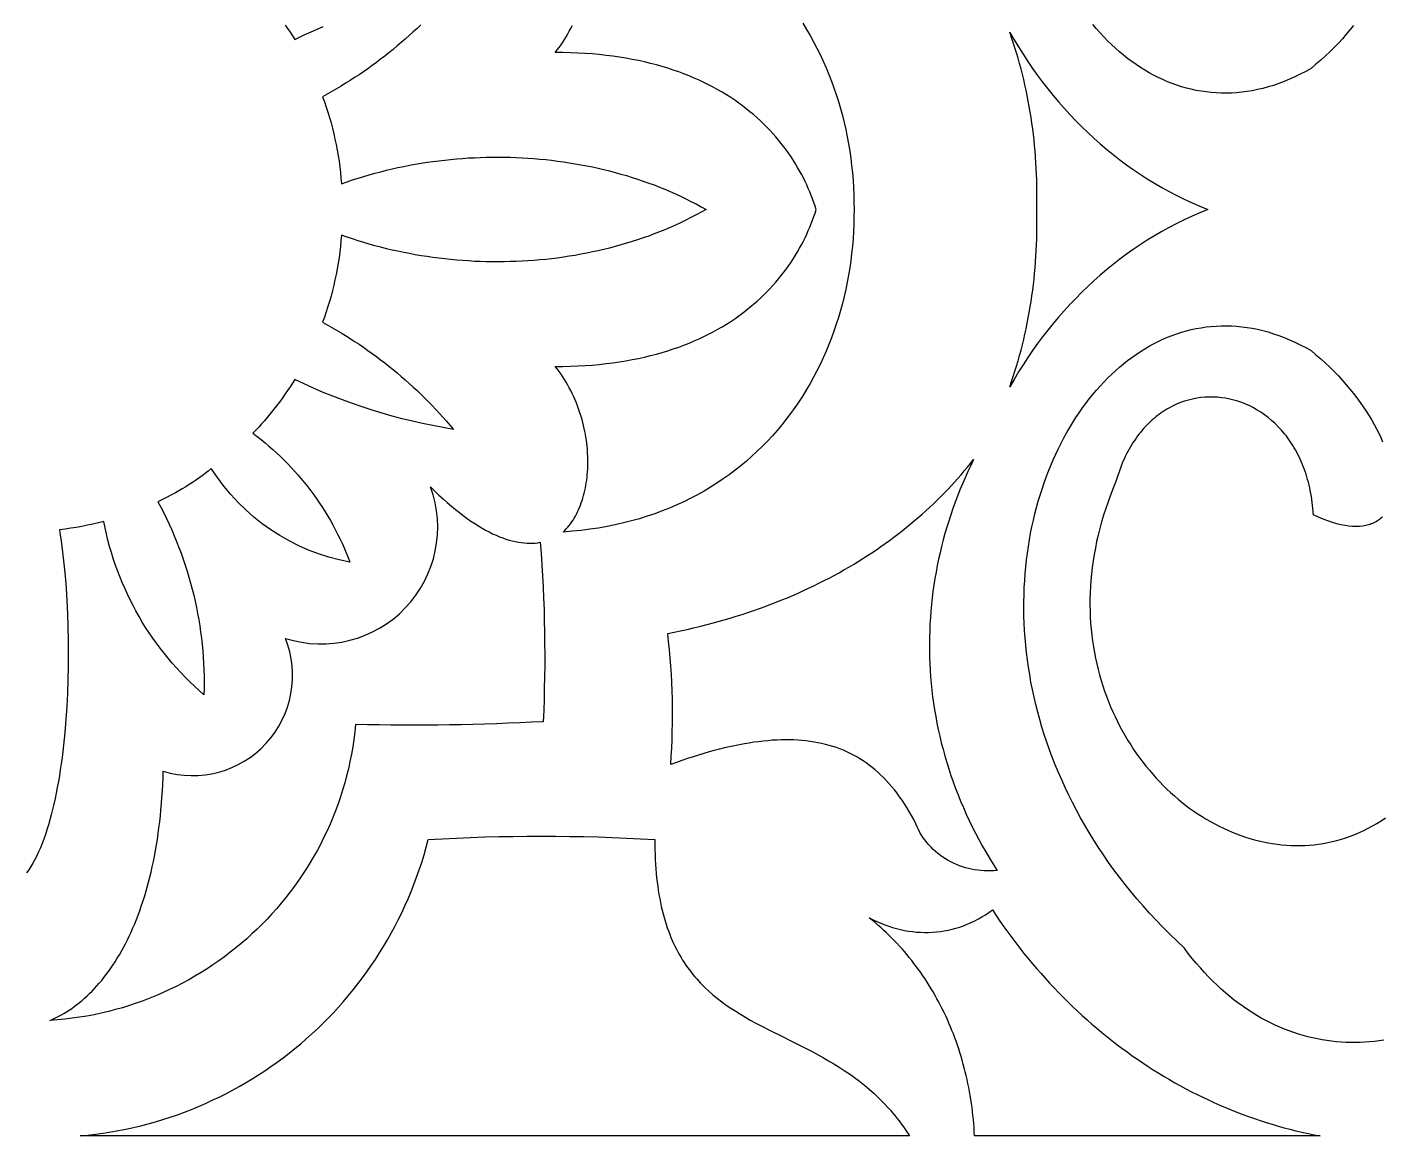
# Model space of a CAD drawing. Extents: x -4950 to -2150, y -1354 to 1346.
# Drawn here: x -4099 to -3880.5, y -704.4 to -525.5 of the extents above; entities that cross this region are included whole.
import ezdxf

# ---------------------------------------------------------------- set-up
doc = ezdxf.new("R2010")
doc.units = 0
doc.layers.add('LAYER_1', color=18, linetype='CONTINUOUS')

msp = doc.modelspace()

# ---------------------------------------------------------------- linework, layer by layer
at = {"layer": 'LAYER_1'}
msp.add_lwpolyline([(-4035.5, -525.07), (-4036.12, -525.66), (-4036.75, -526.25), (-4037.38, -526.83), (-4038.02, -527.39), (-4038.66, -527.96), (-4039.32, -528.51), (-4039.97, -529.06), (-4040.64, -529.6), (-4041.31, -530.13), (-4041.99, -530.65), (-4042.67, -531.16), (-4043.37, -531.67), (-4044.06, -532.17), (-4044.76, -532.66), (-4045.47, -533.14), (-4046.19, -533.61), (-4046.91, -534.08), (-4047.63, -534.53), (-4048.37, -534.98), (-4049.1, -535.42), (-4049.85, -535.85), (-4050.59, -536.27), (-4051.35, -536.69), (-4051.05, -537.52), (-4050.76, -538.36), (-4050.49, -539.21), (-4050.23, -540.06), (-4049.99, -540.92), (-4049.76, -541.79), (-4049.55, -542.66), (-4049.35, -543.54), (-4049.16, -544.42), (-4048.99, -545.31), (-4048.84, -546.21), (-4048.7, -547.1), (-4048.58, -548.01), (-4048.47, -548.92), (-4048.38, -549.83), (-4048.3, -550.75), (-4047.41, -550.44), (-4046.52, -550.13), (-4045.62, -549.84), (-4044.72, -549.56), (-4043.81, -549.3), (-4042.9, -549.04), (-4041.98, -548.8), (-4041.06, -548.57), (-4040.14, -548.35), (-4039.21, -548.14), (-4038.27, -547.95), (-4037.34, -547.76), (-4036.4, -547.59), (-4035.45, -547.43), (-4034.51, -547.28), (-4033.56, -547.15), (-4032.61, -547.02), (-4031.66, -546.91), (-4030.7, -546.81), (-4029.74, -546.72), (-4028.79, -546.65), (-4027.83, -546.58), (-4026.87, -546.53), (-4025.91, -546.49), (-4024.95, -546.46), (-4023.99, -546.45), (-4023.03, -546.44), (-4022.06, -546.45), (-4021.1, -546.47), (-4020.14, -546.5), (-4019.18, -546.55), (-4018.23, -546.6), (-4017.27, -546.67), (-4016.31, -546.75), (-4015.36, -546.85), (-4014.41, -546.95), (-4013.46, -547.07), (-4012.51, -547.2), (-4011.57, -547.34), (-4010.63, -547.5), (-4009.69, -547.66), (-4008.76, -547.84), (-4007.83, -548.03), (-4006.9, -548.23), (-4005.98, -548.45), (-4005.06, -548.68), (-4004.14, -548.92), (-4003.23, -549.17), (-4002.33, -549.43), (-4001.43, -549.71), (-4000.54, -550), (-3999.65, -550.3), (-3998.76, -550.62), (-3997.89, -550.94), (-3997.02, -551.28), (-3996.15, -551.63), (-3995.3, -552), (-3994.45, -552.37), (-3993.61, -552.76), (-3992.77, -553.16), (-3991.94, -553.58), (-3991.12, -554), (-3990.31, -554.44), (-3989.51, -554.89), (-3990.31, -555.34), (-3991.12, -555.78), (-3991.94, -556.21), (-3992.77, -556.62), (-3993.61, -557.02), (-3994.45, -557.41), (-3995.3, -557.79), (-3996.15, -558.15), (-3997.02, -558.5), (-3997.89, -558.84), (-3998.76, -559.17), (-3999.65, -559.48), (-4000.54, -559.78), (-4001.43, -560.07), (-4002.33, -560.35), (-4003.23, -560.61), (-4004.14, -560.87), (-4005.06, -561.11), (-4005.98, -561.33), (-4006.9, -561.55), (-4007.83, -561.75), (-4008.76, -561.94), (-4009.69, -562.12), (-4010.63, -562.29), (-4011.57, -562.44), (-4012.51, -562.59), (-4013.46, -562.72), (-4014.41, -562.83), (-4015.36, -562.94), (-4016.31, -563.03), (-4017.27, -563.11), (-4018.23, -563.18), (-4019.18, -563.24), (-4020.14, -563.28), (-4021.1, -563.31), (-4022.06, -563.33), (-4023.03, -563.34), (-4023.99, -563.34), (-4024.95, -563.32), (-4025.91, -563.3), (-4026.87, -563.26), (-4027.83, -563.2), (-4028.79, -563.14), (-4029.74, -563.06), (-4030.7, -562.97), (-4031.66, -562.87), (-4032.61, -562.76), (-4033.56, -562.64), (-4034.51, -562.5), (-4035.45, -562.35), (-4036.4, -562.19), (-4037.34, -562.02), (-4038.27, -561.84), (-4039.21, -561.64), (-4040.14, -561.44), (-4041.06, -561.22), (-4041.98, -560.99), (-4042.9, -560.74), (-4043.81, -560.49), (-4044.72, -560.22), (-4045.62, -559.94), (-4046.52, -559.65), (-4047.41, -559.35), (-4048.3, -559.04), (-4048.38, -559.95), (-4048.47, -560.87), (-4048.58, -561.78), (-4048.7, -562.68), (-4048.84, -563.58), (-4048.99, -564.47), (-4049.16, -565.36), (-4049.35, -566.25), (-4049.55, -567.12), (-4049.76, -567.99), (-4049.99, -568.86), (-4050.23, -569.72), (-4050.49, -570.57), (-4050.76, -571.42), (-4051.05, -572.26), (-4051.35, -573.1), (-4050.59, -573.51), (-4049.85, -573.93), (-4049.1, -574.36), (-4048.37, -574.8), (-4047.63, -575.25), (-4046.91, -575.71), (-4046.19, -576.17), (-4045.47, -576.65), (-4044.76, -577.13), (-4044.06, -577.62), (-4043.37, -578.11), (-4042.67, -578.62), (-4041.99, -579.14), (-4041.31, -579.66), (-4040.64, -580.19), (-4039.97, -580.73), (-4039.32, -581.27), (-4038.66, -581.83), (-4038.02, -582.39), (-4037.38, -582.96), (-4036.75, -583.54), (-4036.12, -584.12), (-4035.5, -584.71), (-4034.89, -585.31), (-4034.28, -585.92), (-4033.69, -586.54), (-4033.1, -587.16), (-4032.51, -587.79), (-4031.94, -588.42), (-4031.37, -589.07), (-4030.81, -589.72), (-4030.25, -590.38), (-4031.91, -590.09), (-4033.57, -589.77), (-4035.22, -589.43), (-4036.86, -589.05), (-4038.49, -588.65), (-4040.12, -588.22), (-4041.73, -587.76), (-4043.34, -587.27), (-4044.94, -586.75), (-4046.53, -586.2), (-4048.11, -585.63), (-4049.68, -585.03), (-4051.24, -584.4), (-4052.79, -583.74), (-4054.33, -583.05), (-4055.85, -582.34), (-4056.22, -582.92), (-4056.59, -583.5), (-4056.98, -584.08), (-4057.36, -584.64), (-4057.76, -585.21), (-4058.16, -585.76), (-4058.57, -586.32), (-4058.99, -586.86), (-4059.41, -587.4), (-4059.84, -587.94), (-4060.28, -588.46), (-4060.73, -588.99), (-4061.18, -589.5), (-4061.64, -590.01), (-4062.1, -590.52), (-4062.57, -591.01), (-4061.91, -591.51), (-4061.26, -592.02), (-4060.62, -592.55), (-4059.99, -593.08), (-4059.37, -593.62), (-4058.76, -594.18), (-4058.16, -594.74), (-4057.57, -595.32), (-4056.99, -595.9), (-4056.42, -596.5), (-4055.87, -597.11), (-4055.32, -597.72), (-4054.79, -598.34), (-4054.27, -598.98), (-4053.75, -599.62), (-4053.25, -600.27), (-4052.77, -600.94), (-4052.29, -601.61), (-4051.83, -602.28), (-4051.37, -602.97), (-4050.93, -603.67), (-4050.51, -604.37), (-4050.09, -605.08), (-4049.69, -605.8), (-4049.3, -606.53), (-4048.92, -607.26), (-4048.56, -608), (-4048.21, -608.75), (-4047.87, -609.51), (-4047.55, -610.27), (-4047.24, -611.04), (-4046.94, -611.81, -0.209037), (-4069.29, -596.7), (-4069.78, -597.1), (-4070.29, -597.49), (-4070.79, -597.87), (-4071.31, -598.24), (-4071.83, -598.6), (-4072.35, -598.95), (-4072.89, -599.29), (-4073.42, -599.63), (-4073.97, -599.96), (-4074.51, -600.28), (-4075.07, -600.59), (-4075.63, -600.9), (-4076.75, -601.48), (-4077.9, -602.04), (-4077.42, -602.94), (-4076.96, -603.84), (-4076.51, -604.76), (-4076.08, -605.67), (-4075.67, -606.6), (-4075.27, -607.53), (-4074.88, -608.47), (-4074.51, -609.41), (-4074.16, -610.36), (-4073.82, -611.31), (-4073.5, -612.27), (-4073.19, -613.23), (-4072.9, -614.2), (-4072.63, -615.17), (-4072.37, -616.15), (-4072.13, -617.13), (-4071.9, -618.12), (-4071.69, -619.1), (-4071.5, -620.1), (-4071.32, -621.09), (-4071.16, -622.09), (-4071.02, -623.09), (-4070.89, -624.09), (-4070.78, -625.1), (-4070.68, -626.11), (-4070.6, -627.12), (-4070.54, -628.13), (-4070.5, -629.15), (-4070.47, -630.16), (-4070.46, -631.18), (-4070.46, -632.2), (-4070.48, -633.21), (-4071.26, -632.53), (-4072.03, -631.82), (-4072.77, -631.11), (-4073.51, -630.37), (-4074.22, -629.63), (-4074.92, -628.87), (-4075.6, -628.1), (-4076.26, -627.31), (-4076.91, -626.51), (-4077.54, -625.7), (-4078.15, -624.87), (-4078.74, -624.04), (-4079.32, -623.19), (-4079.88, -622.33), (-4080.42, -621.46), (-4080.94, -620.57), (-4081.44, -619.68), (-4081.92, -618.78), (-4082.39, -617.87), (-4082.83, -616.94), (-4083.26, -616.01), (-4083.67, -615.07), (-4084.06, -614.12), (-4084.42, -613.16), (-4084.77, -612.2), (-4085.1, -611.22), (-4085.41, -610.24), (-4085.69, -609.25), (-4085.96, -608.25), (-4086.21, -607.25), (-4086.43, -606.24), (-4086.64, -605.23), (-4087.51, -605.45), (-4088.39, -605.66), (-4089.28, -605.85), (-4090.17, -606.03), (-4091.07, -606.19), (-4091.97, -606.34), (-4092.88, -606.47), (-4093.8, -606.59), (-4093.66, -607.46), (-4093.53, -608.35), (-4093.28, -610.18), (-4093.07, -612.08), (-4092.88, -614.03), (-4092.72, -616.02), (-4092.59, -618.06), (-4092.48, -620.14), (-4092.41, -622.24), (-4092.37, -624.36), (-4092.35, -626.5), (-4092.37, -628.65), (-4092.41, -630.8), (-4092.49, -632.94), (-4092.6, -635.07), (-4092.75, -637.18), (-4092.92, -639.27), (-4093.02, -640.3), (-4093.13, -641.32), (-4093.25, -642.33), (-4093.37, -643.33), (-4093.51, -644.32), (-4093.65, -645.3), (-4093.8, -646.26), (-4093.96, -647.21), (-4094.13, -648.14), (-4094.31, -649.06), (-4094.49, -649.96), (-4094.69, -650.85), (-4094.89, -651.72), (-4095.11, -652.56), (-4095.33, -653.39), (-4095.56, -654.2), (-4095.8, -654.98), (-4096.05, -655.74), (-4096.31, -656.48), (-4096.58, -657.2), (-4096.86, -657.89), (-4097.14, -658.55), (-4097.44, -659.19), (-4097.75, -659.79), (-4098.06, -660.38), (-4098.39, -660.93), (-4098.72, -661.45), (-4099.07, -661.94)], format="xyb", dxfattribs=at)
for points in [[(-4057.36, -525.14), (-4056.98, -525.71), (-4056.59, -526.28), (-4056.22, -526.86), (-4055.85, -527.44), (-4054.33, -526.73), (-4052.79, -526.05), (-4051.24, -525.39)], [(-3973.92, -524.84), (-3973.32, -525.83), (-3972.74, -526.83), (-3972.17, -527.84), (-3971.64, -528.86), (-3971.12, -529.9), (-3970.63, -530.95), (-3970.16, -532.01), (-3969.72, -533.09), (-3969.3, -534.17), (-3968.9, -535.26), (-3968.52, -536.36), (-3968.17, -537.48), (-3967.84, -538.6), (-3967.53, -539.72), (-3967.25, -540.86), (-3966.99, -542), (-3966.75, -543.15), (-3966.54, -544.31), (-3966.35, -545.47), (-3966.18, -546.63), (-3966.03, -547.8), (-3965.91, -548.98), (-3965.81, -550.16), (-3965.74, -551.34), (-3965.69, -552.52), (-3965.66, -553.71), (-3965.65, -554.89), (-3965.66, -556.08), (-3965.69, -557.26), (-3965.74, -558.45), (-3965.81, -559.63), (-3965.91, -560.81), (-3966.03, -561.98), (-3966.18, -563.15), (-3966.35, -564.32), (-3966.54, -565.48), (-3966.75, -566.63), (-3966.99, -567.78), (-3967.25, -568.92), (-3967.53, -570.06), (-3967.84, -571.19), (-3968.17, -572.31), (-3968.52, -573.42), (-3968.9, -574.52), (-3969.3, -575.62), (-3969.72, -576.7), (-3970.16, -577.77), (-3970.63, -578.83), (-3971.12, -579.88), (-3971.64, -580.92), (-3972.17, -581.95), (-3972.74, -582.96), (-3973.32, -583.96), (-3973.92, -584.94), (-3974.55, -585.91), (-3975.21, -586.87), (-3975.88, -587.81), (-3976.58, -588.73), (-3977.3, -589.64), (-3978.05, -590.53), (-3978.81, -591.4), (-3979.6, -592.26), (-3980.42, -593.09), (-3981.26, -593.91), (-3982.12, -594.71), (-3983, -595.48), (-3983.9, -596.24), (-3984.83, -596.98), (-3985.78, -597.69), (-3986.76, -598.38), (-3987.76, -599.05), (-3988.78, -599.7), (-3989.82, -600.32), (-3990.89, -600.92), (-3991.98, -601.5), (-3993.09, -602.04), (-3994.23, -602.57), (-3995.39, -603.07), (-3996.57, -603.54), (-3997.77, -603.98), (-3999, -604.4), (-4000.25, -604.79), (-4001.53, -605.15), (-4002.82, -605.48), (-4004.14, -605.78), (-4005.48, -606.05), (-4006.85, -606.29), (-4008.24, -606.5), (-4009.65, -606.68), (-4011.09, -606.82), (-4012.54, -606.94), (-4012.29, -606.69), (-4012.05, -606.44), (-4011.82, -606.17), (-4011.59, -605.9), (-4011.37, -605.61), (-4011.16, -605.31), (-4010.96, -605.01), (-4010.77, -604.69), (-4010.58, -604.37), (-4010.4, -604.03), (-4010.23, -603.69), (-4010.07, -603.34), (-4009.91, -602.98), (-4009.77, -602.61), (-4009.63, -602.23), (-4009.5, -601.85), (-4009.38, -601.46), (-4009.26, -601.06), (-4009.16, -600.66), (-4009.06, -600.25), (-4008.97, -599.83), (-4008.89, -599.41), (-4008.82, -598.99), (-4008.76, -598.56), (-4008.7, -598.12), (-4008.66, -597.68), (-4008.62, -597.23), (-4008.59, -596.78), (-4008.57, -596.33), (-4008.56, -595.87), (-4008.57, -594.95), (-4008.61, -594.01), (-4008.65, -593.54), (-4008.69, -593.07), (-4008.75, -592.6), (-4008.81, -592.12), (-4008.88, -591.65), (-4008.96, -591.17), (-4009.05, -590.69), (-4009.15, -590.22), (-4009.26, -589.74), (-4009.38, -589.26), (-4009.51, -588.79), (-4009.65, -588.31), (-4009.79, -587.84), (-4009.95, -587.36), (-4010.12, -586.89), (-4010.29, -586.42), (-4010.48, -585.96), (-4010.68, -585.49), (-4010.88, -585.03), (-4011.1, -584.57), (-4011.32, -584.12), (-4011.56, -583.67), (-4011.81, -583.22), (-4012.06, -582.78), (-4012.33, -582.34), (-4012.61, -581.9), (-4012.89, -581.48), (-4013.19, -581.05), (-4013.5, -580.63), (-4013.82, -580.22), (-4012.59, -580.21), (-4011.38, -580.18), (-4010.19, -580.14), (-4009.02, -580.07), (-4007.87, -579.99), (-4006.75, -579.88), (-4005.64, -579.76), (-4004.55, -579.63), (-4003.49, -579.47), (-4002.44, -579.3), (-4001.42, -579.12), (-4000.42, -578.92), (-3999.43, -578.7), (-3998.46, -578.47), (-3997.52, -578.22), (-3996.59, -577.96), (-3995.68, -577.68), (-3994.79, -577.39), (-3993.92, -577.09), (-3993.07, -576.77), (-3992.24, -576.44), (-3991.42, -576.1), (-3990.63, -575.75), (-3989.85, -575.38), (-3989.09, -575), (-3988.34, -574.62), (-3987.62, -574.22), (-3986.91, -573.81), (-3986.22, -573.39), (-3985.54, -572.96), (-3984.89, -572.52), (-3984.25, -572.07), (-3983.62, -571.61), (-3983.02, -571.15), (-3982.43, -570.67), (-3981.85, -570.19), (-3981.29, -569.7), (-3980.75, -569.21), (-3980.22, -568.7), (-3979.71, -568.2), (-3979.22, -567.68), (-3978.74, -567.16), (-3978.27, -566.63), (-3977.82, -566.1), (-3977.39, -565.56), (-3976.97, -565.02), (-3976.56, -564.48), (-3976.17, -563.93), (-3975.79, -563.37), (-3975.43, -562.82), (-3975.08, -562.26), (-3974.75, -561.7), (-3974.43, -561.14), (-3974.12, -560.57), (-3973.82, -560), (-3973.54, -559.44), (-3973.27, -558.87), (-3973.02, -558.3), (-3972.78, -557.73), (-3972.55, -557.16), (-3972.33, -556.59), (-3972.12, -556.02), (-3971.93, -555.46), (-3971.75, -554.89), (-3971.93, -554.33), (-3972.12, -553.76), (-3972.33, -553.19), (-3972.55, -552.62), (-3972.78, -552.06), (-3973.02, -551.49), (-3973.27, -550.92), (-3973.54, -550.35), (-3973.82, -549.78), (-3974.12, -549.21), (-3974.43, -548.65), (-3974.75, -548.09), (-3975.08, -547.53), (-3975.43, -546.97), (-3975.79, -546.41), (-3976.17, -545.86), (-3976.56, -545.31), (-3976.97, -544.76), (-3977.39, -544.22), (-3977.82, -543.69), (-3978.27, -543.15), (-3978.74, -542.63), (-3979.22, -542.11), (-3979.71, -541.59), (-3980.22, -541.08), (-3980.75, -540.58), (-3981.29, -540.08), (-3981.85, -539.59), (-3982.43, -539.11), (-3983.02, -538.64), (-3983.62, -538.17), (-3984.25, -537.71), (-3984.89, -537.27), (-3985.54, -536.83), (-3986.22, -536.4), (-3986.91, -535.98), (-3987.62, -535.57), (-3988.34, -535.17), (-3989.09, -534.78), (-3989.85, -534.4), (-3990.63, -534.04), (-3991.42, -533.68), (-3992.24, -533.34), (-3993.07, -533.01), (-3993.92, -532.7), (-3994.79, -532.39), (-3995.68, -532.1), (-3996.59, -531.83), (-3997.52, -531.57), (-3998.46, -531.32), (-3999.43, -531.09), (-4000.42, -530.87), (-4001.42, -530.67), (-4002.44, -530.48), (-4003.49, -530.31), (-4004.55, -530.16), (-4005.64, -530.02), (-4006.75, -529.9), (-4007.87, -529.8), (-4009.02, -529.71), (-4010.19, -529.65), (-4011.38, -529.6), (-4012.59, -529.57), (-4013.82, -529.56), (-4013.5, -529.15), (-4013.19, -528.73), (-4012.89, -528.31), (-4012.61, -527.88), (-4012.33, -527.45), (-4012.06, -527.01), (-4011.81, -526.57), (-4011.56, -526.12), (-4011.32, -525.67), (-4011.1, -525.21)], [(-3885.1, -525.2), (-3885.67, -525.91), (-3886.27, -526.62), (-3886.89, -527.33), (-3887.54, -528.03), (-3888.21, -528.73), (-3888.91, -529.43), (-3889.63, -530.11), (-3890.38, -530.79), (-3891.15, -531.46), (-3891.94, -532.13), (-3892.81, -532.62), (-3893.68, -533.07), (-3894.55, -533.49), (-3895.42, -533.88), (-3896.29, -534.24), (-3897.15, -534.57), (-3898.01, -534.86), (-3898.87, -535.12), (-3899.73, -535.35), (-3900.58, -535.55), (-3901.43, -535.72), (-3902.27, -535.86), (-3903.12, -535.97), (-3903.95, -536.05), (-3904.79, -536.1), (-3905.61, -536.12), (-3906.44, -536.12), (-3907.26, -536.08), (-3908.07, -536.02), (-3908.88, -535.93), (-3909.68, -535.82), (-3910.48, -535.67), (-3911.26, -535.5), (-3912.05, -535.31), (-3912.82, -535.08), (-3913.59, -534.84), (-3914.36, -534.56), (-3915.11, -534.27), (-3915.86, -533.94), (-3916.6, -533.6), (-3917.33, -533.23), (-3918.05, -532.83), (-3918.76, -532.42), (-3919.47, -531.98), (-3920.17, -531.51), (-3920.85, -531.03), (-3921.53, -530.52), (-3922.2, -530), (-3922.85, -529.45), (-3923.5, -528.88), (-3924.14, -528.29), (-3924.76, -527.67), (-3925.38, -527.04), (-3925.98, -526.39), (-3926.57, -525.72), (-3927.15, -525.04)], [(-3880.22, -688.93), (-3880.98, -689.04), (-3881.74, -689.13), (-3882.5, -689.21), (-3883.26, -689.27), (-3884.03, -689.3), (-3884.79, -689.32), (-3885.56, -689.32), (-3886.33, -689.29), (-3887.1, -689.25), (-3887.87, -689.19), (-3888.63, -689.11), (-3889.4, -689.01), (-3890.17, -688.88), (-3890.93, -688.74), (-3891.7, -688.58), (-3892.46, -688.39), (-3893.22, -688.19), (-3893.99, -687.96), (-3894.74, -687.71), (-3895.5, -687.44), (-3896.25, -687.15), (-3897, -686.83), (-3897.75, -686.5), (-3898.5, -686.14), (-3899.24, -685.76), (-3899.98, -685.36), (-3900.71, -684.93), (-3901.44, -684.48), (-3902.17, -684.01), (-3902.89, -683.52), (-3903.6, -683), (-3904.32, -682.46), (-3905.02, -681.9), (-3905.72, -681.31), (-3906.42, -680.7), (-3907.11, -680.06), (-3907.79, -679.4), (-3908.47, -678.72), (-3909.14, -678.01), (-3909.8, -677.28), (-3910.46, -676.52), (-3911.1, -675.74), (-3911.74, -674.93), (-3912.38, -674.09), (-3913.56, -672.98), (-3914.72, -671.85), (-3915.84, -670.72), (-3916.93, -669.58), (-3917.99, -668.44), (-3919.02, -667.28), (-3920.02, -666.12), (-3920.99, -664.96), (-3921.94, -663.79), (-3922.85, -662.61), (-3923.73, -661.43), (-3924.59, -660.24), (-3925.41, -659.05), (-3926.21, -657.85), (-3926.98, -656.65), (-3927.73, -655.45), (-3928.44, -654.24), (-3929.13, -653.03), (-3929.79, -651.82), (-3930.42, -650.6), (-3931.03, -649.39), (-3931.61, -648.17), (-3932.16, -646.95), (-3932.69, -645.73), (-3933.2, -644.51), (-3933.67, -643.29), (-3934.13, -642.07), (-3934.55, -640.85), (-3934.96, -639.63), (-3935.34, -638.41), (-3935.69, -637.2), (-3936.02, -635.98), (-3936.33, -634.77), (-3936.61, -633.56), (-3936.87, -632.35), (-3937.11, -631.14), (-3937.32, -629.94), (-3937.51, -628.75), (-3937.68, -627.55), (-3937.83, -626.36), (-3937.95, -625.18), (-3938.05, -624), (-3938.14, -622.83), (-3938.2, -621.66), (-3938.24, -620.49), (-3938.25, -619.34), (-3938.25, -618.19), (-3938.23, -617.05), (-3938.19, -615.91), (-3938.13, -614.78), (-3938.05, -613.67), (-3937.95, -612.56), (-3937.83, -611.45), (-3937.69, -610.36), (-3937.53, -609.28), (-3937.36, -608.2), (-3937.17, -607.14), (-3936.95, -606.08), (-3936.73, -605.04), (-3936.48, -604.01), (-3936.22, -602.99), (-3935.94, -601.98), (-3935.64, -600.98), (-3935.33, -600), (-3935, -599.02), (-3934.65, -598.07), (-3934.29, -597.12), (-3933.92, -596.19), (-3933.52, -595.27), (-3933.12, -594.36), (-3932.7, -593.47), (-3932.26, -592.6), (-3931.81, -591.74), (-3931.35, -590.9), (-3930.87, -590.07), (-3930.38, -589.26), (-3929.87, -588.46), (-3929.35, -587.68), (-3928.82, -586.92), (-3928.28, -586.18), (-3927.72, -585.46), (-3927.15, -584.75), (-3926.57, -584.06), (-3925.98, -583.39), (-3925.38, -582.74), (-3924.76, -582.11), (-3924.14, -581.5), (-3923.5, -580.91), (-3922.85, -580.34), (-3922.2, -579.79), (-3921.53, -579.26), (-3920.85, -578.76), (-3920.17, -578.27), (-3919.47, -577.81), (-3918.76, -577.37), (-3918.05, -576.95), (-3917.33, -576.56), (-3916.6, -576.19), (-3915.86, -575.84), (-3915.11, -575.52), (-3914.36, -575.22), (-3913.59, -574.95), (-3912.82, -574.7), (-3912.05, -574.48), (-3911.26, -574.28), (-3910.48, -574.11), (-3909.68, -573.97), (-3908.88, -573.85), (-3908.07, -573.76), (-3907.26, -573.7), (-3906.44, -573.67), (-3905.61, -573.66), (-3904.79, -573.68), (-3903.95, -573.73), (-3903.12, -573.81), (-3902.27, -573.92), (-3901.43, -574.06), (-3900.58, -574.23), (-3899.73, -574.43), (-3898.87, -574.66), (-3898.01, -574.93), (-3897.15, -575.22), (-3896.29, -575.54), (-3895.42, -575.9), (-3894.55, -576.29), (-3893.68, -576.71), (-3892.81, -577.17), (-3891.94, -577.66), (-3891.15, -578.32), (-3890.38, -578.99), (-3889.63, -579.67), (-3888.91, -580.36), (-3888.21, -581.05), (-3887.54, -581.75), (-3886.89, -582.46), (-3886.27, -583.16), (-3885.67, -583.88), (-3885.1, -584.59), (-3884.55, -585.3), (-3884.02, -586.02), (-3883.52, -586.74), (-3883.04, -587.45), (-3882.59, -588.17), (-3882.16, -588.88), (-3881.76, -589.58), (-3881.39, -590.29), (-3881.03, -590.99), (-3880.71, -591.68), (-3880.4, -592.37)], [(-3880.42, -604.49), (-3880.57, -604.64), (-3880.73, -604.78), (-3880.9, -604.91), (-3881.07, -605.03), (-3881.24, -605.15), (-3881.43, -605.27), (-3881.62, -605.37), (-3881.81, -605.47), (-3882.02, -605.56), (-3882.23, -605.64), (-3882.44, -605.72), (-3882.67, -605.79), (-3882.89, -605.85), (-3883.13, -605.9), (-3883.37, -605.94), (-3883.62, -605.98), (-3884.14, -606.03), (-3884.68, -606.04), (-3885.25, -606.03), (-3885.85, -605.97), (-3886.47, -605.88), (-3887.12, -605.76), (-3887.8, -605.59), (-3888.5, -605.39), (-3889.23, -605.15), (-3889.99, -604.87), (-3890.77, -604.55), (-3891.58, -604.18), (-3891.61, -603.67), (-3891.65, -603.16), (-3891.7, -602.66), (-3891.76, -602.16), (-3891.82, -601.67), (-3891.9, -601.19), (-3891.98, -600.72), (-3892.07, -600.25), (-3892.16, -599.79), (-3892.27, -599.33), (-3892.38, -598.88), (-3892.5, -598.44), (-3892.62, -598.01), (-3892.76, -597.58), (-3892.9, -597.16), (-3893.05, -596.75), (-3893.2, -596.34), (-3893.36, -595.94), (-3893.53, -595.55), (-3893.7, -595.16), (-3893.88, -594.78), (-3894.06, -594.41), (-3894.25, -594.04), (-3894.45, -593.68), (-3894.65, -593.33), (-3894.86, -592.99), (-3895.08, -592.65), (-3895.3, -592.32), (-3895.52, -592), (-3895.75, -591.68), (-3895.98, -591.37), (-3896.22, -591.07), (-3896.72, -590.49), (-3897.23, -589.94), (-3897.76, -589.42), (-3898.3, -588.92), (-3898.86, -588.46), (-3899.43, -588.03), (-3900.02, -587.62), (-3900.62, -587.25), (-3901.22, -586.9), (-3901.84, -586.59), (-3902.47, -586.31), (-3903.11, -586.06), (-3903.76, -585.83), (-3904.41, -585.64), (-3905.06, -585.48), (-3905.72, -585.36), (-3906.39, -585.26), (-3907.06, -585.19), (-3907.72, -585.16), (-3908.39, -585.16), (-3909.06, -585.19), (-3909.73, -585.25), (-3910.39, -585.35), (-3911.05, -585.48), (-3911.71, -585.64), (-3912.36, -585.83), (-3913.01, -586.06), (-3913.65, -586.32), (-3914.28, -586.62), (-3914.9, -586.95), (-3915.21, -587.12), (-3915.51, -587.31), (-3915.81, -587.5), (-3916.11, -587.7), (-3916.41, -587.91), (-3916.7, -588.13), (-3916.99, -588.36), (-3917.27, -588.6), (-3917.56, -588.84), (-3917.83, -589.1), (-3918.11, -589.36), (-3918.38, -589.63), (-3918.65, -589.91), (-3918.91, -590.2), (-3919.17, -590.49), (-3919.42, -590.8), (-3919.67, -591.11), (-3919.92, -591.44), (-3920.16, -591.77), (-3920.39, -592.11), (-3920.63, -592.46), (-3920.85, -592.82), (-3921.07, -593.19), (-3921.29, -593.56), (-3921.5, -593.95), (-3921.7, -594.34), (-3921.9, -594.75), (-3922.09, -595.16), (-3922.28, -595.58), (-3922.46, -596.01), (-3922.64, -596.45), (-3922.8, -596.9), (-3922.97, -597.36), (-3923.12, -597.83), (-3923.27, -598.3), (-3923.41, -598.79), (-3923.86, -599.88), (-3924.29, -600.97), (-3924.69, -602.06), (-3925.06, -603.14), (-3925.4, -604.21), (-3925.72, -605.29), (-3926.01, -606.35), (-3926.28, -607.42), (-3926.52, -608.47), (-3926.73, -609.53), (-3926.92, -610.57), (-3927.09, -611.61), (-3927.23, -612.65), (-3927.35, -613.68), (-3927.45, -614.7), (-3927.52, -615.71), (-3927.57, -616.72), (-3927.6, -617.72), (-3927.6, -618.72), (-3927.59, -619.7), (-3927.55, -620.68), (-3927.49, -621.65), (-3927.41, -622.62), (-3927.31, -623.57), (-3927.19, -624.52), (-3927.05, -625.45), (-3926.89, -626.38), (-3926.71, -627.3), (-3926.51, -628.21), (-3926.29, -629.11), (-3926.06, -630), (-3925.81, -630.88), (-3925.54, -631.75), (-3925.25, -632.61), (-3924.94, -633.45), (-3924.62, -634.29), (-3924.28, -635.12), (-3923.93, -635.93), (-3923.56, -636.73), (-3923.18, -637.53), (-3922.78, -638.31), (-3922.36, -639.07), (-3921.93, -639.83), (-3921.49, -640.57), (-3921.03, -641.3), (-3920.56, -642.02), (-3920.08, -642.72), (-3919.58, -643.41), (-3919.08, -644.08), (-3918.56, -644.75), (-3918.02, -645.39), (-3917.48, -646.03), (-3916.92, -646.65), (-3916.36, -647.25), (-3915.78, -647.84), (-3915.2, -648.41), (-3914.6, -648.97), (-3913.99, -649.52), (-3913.38, -650.04), (-3912.75, -650.56), (-3912.12, -651.05), (-3911.48, -651.53), (-3910.83, -651.99), (-3910.17, -652.44), (-3909.51, -652.86), (-3908.84, -653.27), (-3908.16, -653.67), (-3907.48, -654.04), (-3906.79, -654.4), (-3906.09, -654.74), (-3905.39, -655.06), (-3904.68, -655.36), (-3903.97, -655.65), (-3903.26, -655.91), (-3902.54, -656.16), (-3901.82, -656.38), (-3901.09, -656.59), (-3900.36, -656.78), (-3899.63, -656.94), (-3898.89, -657.09), (-3898.15, -657.22), (-3897.42, -657.32), (-3896.67, -657.41), (-3895.93, -657.47), (-3895.19, -657.51), (-3894.45, -657.53), (-3893.7, -657.53), (-3892.96, -657.51), (-3892.22, -657.46), (-3891.47, -657.39), (-3890.73, -657.3), (-3889.99, -657.19), (-3889.25, -657.05), (-3888.52, -656.89), (-3887.78, -656.71), (-3887.05, -656.5), (-3886.32, -656.27), (-3885.6, -656.01), (-3884.88, -655.74), (-3884.16, -655.43), (-3883.45, -655.1), (-3882.74, -654.75), (-3882.04, -654.37), (-3881.34, -653.97), (-3880.64, -653.54), (-3879.96, -653.08)]]:
    msp.add_lwpolyline(points, dxfattribs=at)
for points in [[(-3940.54, -583.49), (-3940.25, -582.66), (-3939.97, -581.83), (-3939.7, -580.99), (-3939.44, -580.15), (-3939.19, -579.3), (-3938.95, -578.45), (-3938.72, -577.6), (-3938.49, -576.74), (-3938.28, -575.87), (-3938.08, -575.01), (-3937.89, -574.14), (-3937.71, -573.26), (-3937.54, -572.38), (-3937.38, -571.5), (-3937.23, -570.61), (-3937.09, -569.72), (-3936.95, -568.82), (-3936.83, -567.92), (-3936.72, -567.02), (-3936.62, -566.11), (-3936.53, -565.2), (-3936.45, -564.28), (-3936.38, -563.36), (-3936.32, -562.44), (-3936.27, -561.51), (-3936.22, -560.58), (-3936.19, -559.64), (-3936.17, -558.7), (-3936.16, -557.75), (-3936.16, -556.8), (-3936.17, -555.85), (-3936.19, -554.89), (-3936.17, -553.93), (-3936.16, -552.98), (-3936.16, -552.03), (-3936.17, -551.09), (-3936.19, -550.15), (-3936.22, -549.21), (-3936.27, -548.28), (-3936.32, -547.35), (-3936.38, -546.42), (-3936.45, -545.5), (-3936.53, -544.59), (-3936.62, -543.67), (-3936.72, -542.77), (-3936.83, -541.86), (-3936.95, -540.96), (-3937.09, -540.07), (-3937.23, -539.17), (-3937.38, -538.29), (-3937.54, -537.4), (-3937.71, -536.52), (-3937.89, -535.65), (-3938.08, -534.78), (-3938.28, -533.91), (-3938.49, -533.05), (-3938.72, -532.19), (-3938.95, -531.33), (-3939.19, -530.48), (-3939.44, -529.64), (-3939.7, -528.79), (-3939.97, -527.96), (-3940.25, -527.12), (-3940.54, -526.29), (-3939.84, -527.49), (-3939.12, -528.67), (-3938.38, -529.84), (-3937.63, -530.99), (-3936.85, -532.13), (-3936.05, -533.25), (-3935.23, -534.35), (-3934.39, -535.43), (-3933.53, -536.49), (-3932.65, -537.54), (-3931.75, -538.56), (-3930.83, -539.57), (-3929.89, -540.56), (-3928.94, -541.52), (-3927.96, -542.47), (-3926.97, -543.39), (-3925.96, -544.29), (-3924.93, -545.17), (-3923.88, -546.02), (-3922.81, -546.86), (-3921.72, -547.67), (-3920.62, -548.45), (-3919.49, -549.21), (-3918.35, -549.95), (-3917.19, -550.66), (-3916.02, -551.34), (-3914.83, -552), (-3913.61, -552.64), (-3912.39, -553.24), (-3911.14, -553.82), (-3909.88, -554.37), (-3908.6, -554.89), (-3909.88, -555.41), (-3911.14, -555.97), (-3912.39, -556.54), (-3913.61, -557.15), (-3914.83, -557.78), (-3916.02, -558.44), (-3917.19, -559.13), (-3918.35, -559.84), (-3919.49, -560.57), (-3920.62, -561.33), (-3921.72, -562.12), (-3922.81, -562.93), (-3923.88, -563.76), (-3924.93, -564.62), (-3925.96, -565.5), (-3926.97, -566.4), (-3927.96, -567.32), (-3928.94, -568.26), (-3929.89, -569.23), (-3930.83, -570.21), (-3931.75, -571.22), (-3932.65, -572.25), (-3933.53, -573.29), (-3934.39, -574.36), (-3935.23, -575.44), (-3936.05, -576.54), (-3936.85, -577.66), (-3937.63, -578.79), (-3938.38, -579.94), (-3939.12, -581.11), (-3939.84, -582.3)], [(-3942.58, -661.56), (-3943.1, -661.6), (-3943.63, -661.63), (-3944.15, -661.63), (-3944.66, -661.61), (-3945.18, -661.57), (-3945.69, -661.52), (-3946.2, -661.44), (-3946.7, -661.34), (-3947.2, -661.23), (-3947.69, -661.1), (-3948.17, -660.95), (-3948.65, -660.78), (-3949.12, -660.59), (-3949.58, -660.39), (-3950.03, -660.16), (-3950.47, -659.93), (-3950.9, -659.67), (-3951.32, -659.4), (-3951.72, -659.11), (-3952.12, -658.81), (-3952.5, -658.49), (-3952.87, -658.15), (-3953.22, -657.8), (-3953.56, -657.44), (-3953.89, -657.06), (-3954.2, -656.66), (-3954.49, -656.26), (-3954.76, -655.83), (-3955.02, -655.4), (-3955.25, -654.95), (-3955.47, -654.49), (-3955.67, -654.01), (-3956.02, -653.34), (-3956.38, -652.68), (-3956.75, -652.03), (-3957.12, -651.41), (-3957.51, -650.8), (-3957.9, -650.22), (-3958.3, -649.65), (-3958.7, -649.1), (-3959.11, -648.56), (-3959.54, -648.05), (-3959.96, -647.55), (-3960.4, -647.07), (-3960.85, -646.61), (-3961.3, -646.16), (-3961.76, -645.74), (-3962.23, -645.33), (-3962.71, -644.93), (-3963.19, -644.56), (-3963.68, -644.2), (-3964.18, -643.86), (-3964.69, -643.53), (-3965.21, -643.23), (-3965.74, -642.93), (-3966.27, -642.66), (-3966.82, -642.4), (-3967.37, -642.16), (-3967.93, -641.94), (-3968.5, -641.73), (-3969.08, -641.54), (-3969.67, -641.36), (-3970.26, -641.2), (-3970.87, -641.06), (-3971.48, -640.93), (-3972.1, -640.82), (-3972.73, -640.72), (-3973.37, -640.64), (-3974.02, -640.57), (-3974.68, -640.52), (-3975.35, -640.49), (-3976.03, -640.47), (-3976.72, -640.47), (-3977.41, -640.48), (-3978.12, -640.51), (-3978.83, -640.55), (-3979.56, -640.61), (-3980.29, -640.68), (-3981.04, -640.77), (-3981.79, -640.87), (-3982.55, -640.99), (-3983.33, -641.12), (-3984.11, -641.26), (-3984.9, -641.42), (-3985.71, -641.6), (-3986.52, -641.78), (-3987.34, -641.99), (-3988.18, -642.2), (-3989.02, -642.43), (-3989.87, -642.68), (-3990.74, -642.94), (-3991.61, -643.21), (-3992.5, -643.5), (-3993.39, -643.8), (-3994.3, -644.11), (-3995.21, -644.44), (-3995.12, -643.11), (-3995.05, -641.79), (-3994.99, -640.47), (-3994.95, -639.15), (-3994.92, -637.83), (-3994.91, -636.5), (-3994.92, -635.18), (-3994.94, -633.86), (-3994.98, -632.54), (-3995.03, -631.22), (-3995.1, -629.9), (-3995.19, -628.58), (-3995.29, -627.26), (-3995.41, -625.94), (-3995.55, -624.62), (-3995.7, -623.31), (-3994.65, -623.1), (-3993.61, -622.88), (-3992.58, -622.65), (-3991.56, -622.42), (-3990.55, -622.17), (-3989.54, -621.92), (-3988.55, -621.66), (-3987.56, -621.39), (-3986.58, -621.11), (-3985.61, -620.83), (-3984.65, -620.53), (-3983.7, -620.23), (-3982.76, -619.92), (-3981.83, -619.6), (-3980.9, -619.28), (-3979.98, -618.95), (-3979.08, -618.6), (-3978.18, -618.26), (-3977.29, -617.9), (-3976.4, -617.53), (-3975.53, -617.16), (-3974.67, -616.78), (-3973.81, -616.4), (-3972.97, -616.01), (-3972.13, -615.61), (-3971.3, -615.2), (-3970.48, -614.78), (-3969.67, -614.36), (-3968.87, -613.93), (-3968.07, -613.5), (-3967.29, -613.06), (-3966.51, -612.61), (-3965.74, -612.16), (-3964.99, -611.69), (-3964.24, -611.23), (-3963.5, -610.75), (-3962.76, -610.27), (-3962.04, -609.79), (-3961.33, -609.3), (-3960.62, -608.8), (-3959.92, -608.29), (-3959.24, -607.78), (-3958.56, -607.27), (-3957.89, -606.75), (-3957.23, -606.22), (-3956.58, -605.69), (-3955.93, -605.15), (-3955.3, -604.61), (-3954.67, -604.06), (-3954.06, -603.51), (-3953.45, -602.95), (-3952.85, -602.38), (-3952.26, -601.82), (-3951.68, -601.24), (-3951.11, -600.66), (-3950.54, -600.08), (-3949.99, -599.49), (-3949.44, -598.9), (-3948.91, -598.3), (-3948.38, -597.7), (-3947.86, -597.09), (-3947.35, -596.48), (-3946.85, -595.87), (-3946.36, -595.25), (-3946.83, -596.22), (-3947.29, -597.19), (-3947.73, -598.17), (-3948.15, -599.15), (-3948.56, -600.14), (-3948.95, -601.14), (-3949.33, -602.14), (-3949.69, -603.14), (-3950.04, -604.15), (-3950.37, -605.16), (-3950.68, -606.18), (-3950.98, -607.2), (-3951.26, -608.22), (-3951.52, -609.25), (-3951.77, -610.28), (-3952.01, -611.32), (-3952.22, -612.35), (-3952.42, -613.39), (-3952.6, -614.44), (-3952.77, -615.48), (-3952.92, -616.53), (-3953.05, -617.58), (-3953.16, -618.64), (-3953.26, -619.69), (-3953.34, -620.75), (-3953.41, -621.81), (-3953.45, -622.87), (-3953.48, -623.93), (-3953.5, -624.99), (-3953.49, -626.05), (-3953.47, -627.12), (-3953.43, -628.18), (-3953.37, -629.25), (-3953.3, -630.31), (-3953.21, -631.38), (-3953.1, -632.44), (-3952.97, -633.51), (-3952.82, -634.57), (-3952.66, -635.64), (-3952.48, -636.7), (-3952.28, -637.76), (-3952.06, -638.82), (-3951.83, -639.88), (-3951.57, -640.94), (-3951.3, -642), (-3951.01, -643.05), (-3950.7, -644.11), (-3950.37, -645.16), (-3950.03, -646.21), (-3949.66, -647.25), (-3949.28, -648.3), (-3948.88, -649.34), (-3948.46, -650.38), (-3948.02, -651.41), (-3947.56, -652.44), (-3947.09, -653.47), (-3946.59, -654.5), (-3946.07, -655.52), (-3945.54, -656.54), (-3944.99, -657.55), (-3944.41, -658.56), (-3943.82, -659.56), (-3943.21, -660.56)], [(-3946.23, -704.38), (-3946.26, -703.71), (-3946.3, -703.05), (-3946.35, -702.39), (-3946.4, -701.74), (-3946.47, -701.08), (-3946.54, -700.43), (-3946.62, -699.78), (-3946.71, -699.13), (-3946.81, -698.48), (-3946.91, -697.84), (-3947.02, -697.2), (-3947.14, -696.56), (-3947.27, -695.92), (-3947.41, -695.29), (-3947.55, -694.66), (-3947.7, -694.03), (-3947.86, -693.4), (-3948.03, -692.78), (-3948.2, -692.16), (-3948.38, -691.55), (-3948.57, -690.94), (-3948.77, -690.33), (-3948.97, -689.73), (-3949.18, -689.12), (-3949.4, -688.53), (-3949.63, -687.93), (-3949.86, -687.35), (-3950.1, -686.76), (-3950.35, -686.18), (-3950.6, -685.6), (-3950.86, -685.03), (-3951.13, -684.47), (-3951.41, -683.9), (-3951.69, -683.34), (-3951.98, -682.79), (-3952.28, -682.24), (-3952.58, -681.7), (-3952.89, -681.16), (-3953.21, -680.63), (-3953.53, -680.1), (-3953.86, -679.57), (-3954.2, -679.06), (-3954.54, -678.54), (-3954.89, -678.04), (-3955.24, -677.54), (-3955.61, -677.04), (-3955.98, -676.55), (-3956.35, -676.07), (-3956.73, -675.59), (-3957.12, -675.12), (-3957.51, -674.65), (-3957.91, -674.19), (-3958.32, -673.74), (-3958.73, -673.29), (-3959.15, -672.85), (-3959.58, -672.42), (-3960.01, -671.99), (-3960.44, -671.58), (-3960.88, -671.16), (-3961.33, -670.76), (-3961.79, -670.36), (-3962.25, -669.97), (-3962.71, -669.58), (-3963.18, -669.21), (-3962.57, -669.52), (-3961.95, -669.81), (-3961.32, -670.08), (-3960.7, -670.33), (-3960.06, -670.55), (-3959.43, -670.75), (-3958.79, -670.93), (-3958.15, -671.09), (-3957.51, -671.22), (-3956.87, -671.33), (-3956.22, -671.42), (-3955.58, -671.48), (-3954.93, -671.53), (-3954.29, -671.55), (-3953.65, -671.54), (-3953.01, -671.51), (-3952.37, -671.46), (-3951.73, -671.39), (-3951.1, -671.29), (-3950.47, -671.17), (-3949.84, -671.03), (-3949.22, -670.87), (-3948.6, -670.68), (-3947.99, -670.46), (-3947.38, -670.23), (-3946.78, -669.97), (-3946.19, -669.69), (-3945.6, -669.38), (-3945.03, -669.05), (-3944.46, -668.7), (-3943.89, -668.32), (-3943.34, -667.92), (-3942.73, -668.83), (-3942.12, -669.73), (-3941.5, -670.62), (-3940.86, -671.5), (-3940.22, -672.37), (-3939.57, -673.24), (-3938.91, -674.09), (-3938.24, -674.93), (-3937.57, -675.76), (-3936.88, -676.59), (-3936.19, -677.4), (-3935.49, -678.2), (-3934.78, -678.99), (-3934.07, -679.78), (-3933.34, -680.55), (-3932.61, -681.31), (-3931.87, -682.06), (-3931.12, -682.8), (-3930.37, -683.53), (-3929.61, -684.25), (-3928.84, -684.96), (-3928.06, -685.66), (-3927.28, -686.34), (-3926.49, -687.02), (-3925.7, -687.68), (-3924.89, -688.34), (-3924.08, -688.98), (-3923.27, -689.61), (-3922.45, -690.23), (-3921.62, -690.84), (-3920.78, -691.44), (-3919.94, -692.02), (-3919.1, -692.6), (-3918.24, -693.16), (-3917.39, -693.71), (-3916.52, -694.25), (-3915.65, -694.78), (-3914.78, -695.3), (-3913.9, -695.8), (-3913.01, -696.3), (-3912.12, -696.78), (-3911.23, -697.25), (-3910.33, -697.7), (-3909.42, -698.15), (-3908.51, -698.58), (-3907.6, -699), (-3906.68, -699.41), (-3905.76, -699.8), (-3904.83, -700.19), (-3903.9, -700.56), (-3902.96, -700.91), (-3902.02, -701.26), (-3901.08, -701.59), (-3900.13, -701.91), (-3899.18, -702.22), (-3898.23, -702.51), (-3897.27, -702.79), (-3896.31, -703.06), (-3895.35, -703.31), (-3894.38, -703.55), (-3893.41, -703.78), (-3892.44, -704), (-3891.46, -704.2), (-3890.48, -704.38)]]:
    msp.add_lwpolyline(points, close=True, dxfattribs=at)
for points in [[(-4095.31, -685.75), (-4094.86, -685.56), (-4094.42, -685.35), (-4093.98, -685.13), (-4093.54, -684.89), (-4093.1, -684.64), (-4092.67, -684.38), (-4092.24, -684.11), (-4091.81, -683.82), (-4091.39, -683.52), (-4090.97, -683.2), (-4090.55, -682.87), (-4090.14, -682.53), (-4089.73, -682.17), (-4089.32, -681.8), (-4088.92, -681.41), (-4088.52, -681.01), (-4088.13, -680.6), (-4087.74, -680.18), (-4087.35, -679.74), (-4086.97, -679.28), (-4086.6, -678.82), (-4086.23, -678.33), (-4085.86, -677.84), (-4085.5, -677.33), (-4085.15, -676.81), (-4084.8, -676.27), (-4084.46, -675.72), (-4084.12, -675.16), (-4083.79, -674.58), (-4083.46, -673.99), (-4083.15, -673.38), (-4082.83, -672.76), (-4082.53, -672.13), (-4082.23, -671.48), (-4081.93, -670.82), (-4081.65, -670.15), (-4081.37, -669.46), (-4081.1, -668.76), (-4080.84, -668.04), (-4080.58, -667.31), (-4080.33, -666.56), (-4080.09, -665.8), (-4079.86, -665.03), (-4079.63, -664.24), (-4079.41, -663.44), (-4079.21, -662.63), (-4079.01, -661.8), (-4078.82, -660.95), (-4078.63, -660.1), (-4078.46, -659.23), (-4078.3, -658.34), (-4078.14, -657.44), (-4077.99, -656.53), (-4077.86, -655.6), (-4077.73, -654.66), (-4077.62, -653.7), (-4077.51, -652.73), (-4077.41, -651.75), (-4077.33, -650.75), (-4077.25, -649.73), (-4077.18, -648.71), (-4077.13, -647.66), (-4077.08, -646.61), (-4077.05, -645.54, 0.629642), (-4057.34, -624.1, 0.625155), (-4033.96, -599.64), (-4033.27, -600.33), (-4032.58, -600.98), (-4031.91, -601.6), (-4031.24, -602.2), (-4030.58, -602.76), (-4029.93, -603.3), (-4029.29, -603.81), (-4028.66, -604.29), (-4028.04, -604.75), (-4027.42, -605.18), (-4026.82, -605.58), (-4026.22, -605.95), (-4025.63, -606.3), (-4025.06, -606.63), (-4024.49, -606.93), (-4023.93, -607.21), (-4023.38, -607.46), (-4022.84, -607.69), (-4022.3, -607.89), (-4021.78, -608.07), (-4021.27, -608.23), (-4020.76, -608.37), (-4020.27, -608.49), (-4019.78, -608.58), (-4019.31, -608.65), (-4018.84, -608.7), (-4018.38, -608.74), (-4017.93, -608.75), (-4017.5, -608.74), (-4017.07, -608.71), (-4016.65, -608.66), (-4016.24, -608.6), (-4016.11, -610.4), (-4015.99, -612.21), (-4015.88, -614.02), (-4015.79, -615.83), (-4015.71, -617.63), (-4015.64, -619.44), (-4015.59, -621.25), (-4015.56, -623.06), (-4015.54, -624.87), (-4015.53, -626.68), (-4015.53, -628.49), (-4015.55, -630.3), (-4015.59, -632.11), (-4015.63, -633.92), (-4015.69, -635.73), (-4015.77, -637.54, -0.020022), (-4046.02, -637.98), (-4046.15, -639.19), (-4046.3, -640.4), (-4046.49, -641.6), (-4046.69, -642.78), (-4046.93, -643.96), (-4047.19, -645.13), (-4047.47, -646.28), (-4047.78, -647.43), (-4048.12, -648.57), (-4048.48, -649.69), (-4048.86, -650.8), (-4049.27, -651.91), (-4049.7, -652.99), (-4050.15, -654.07), (-4050.63, -655.14), (-4051.13, -656.19), (-4051.65, -657.23), (-4052.19, -658.25), (-4052.76, -659.26), (-4053.34, -660.26), (-4053.95, -661.24), (-4054.58, -662.21), (-4055.22, -663.16), (-4055.89, -664.1), (-4056.58, -665.02), (-4057.28, -665.93), (-4058.01, -666.82), (-4058.75, -667.69), (-4059.52, -668.55), (-4060.3, -669.39), (-4061.09, -670.21), (-4061.91, -671.01), (-4062.74, -671.8), (-4063.59, -672.57), (-4064.46, -673.32), (-4065.34, -674.05), (-4066.24, -674.76), (-4067.15, -675.46), (-4068.08, -676.13), (-4069.02, -676.78), (-4069.98, -677.42), (-4070.95, -678.03), (-4071.94, -678.62), (-4072.94, -679.2), (-4073.95, -679.75), (-4074.98, -680.27), (-4076.02, -680.78), (-4077.07, -681.26), (-4078.13, -681.73), (-4079.21, -682.16), (-4080.29, -682.58), (-4081.39, -682.97), (-4082.5, -683.34), (-4083.62, -683.69), (-4084.74, -684.01), (-4085.88, -684.3), (-4087.03, -684.57), (-4088.19, -684.82), (-4089.35, -685.04), (-4090.53, -685.23), (-4091.71, -685.4), (-4092.9, -685.55), (-4094.1, -685.66)], [(-4090.46, -704.38), (-4089.21, -704.26), (-4087.96, -704.11), (-4086.72, -703.94), (-4085.49, -703.75), (-4084.27, -703.53), (-4083.05, -703.29), (-4081.84, -703.02), (-4080.64, -702.73), (-4079.45, -702.42), (-4078.27, -702.09), (-4077.09, -701.74), (-4075.92, -701.36), (-4074.77, -700.96), (-4073.62, -700.54), (-4072.48, -700.1), (-4071.35, -699.63), (-4070.23, -699.15), (-4069.13, -698.64), (-4068.03, -698.12), (-4066.94, -697.57), (-4065.87, -697), (-4064.81, -696.42), (-4063.76, -695.81), (-4062.72, -695.19), (-4061.69, -694.54), (-4060.68, -693.88), (-4059.68, -693.2), (-4058.69, -692.49), (-4057.72, -691.77), (-4056.76, -691.04), (-4055.81, -690.28), (-4054.88, -689.51), (-4053.97, -688.71), (-4053.06, -687.9), (-4052.18, -687.08), (-4051.31, -686.23), (-4050.45, -685.37), (-4049.61, -684.5), (-4048.79, -683.6), (-4047.99, -682.7), (-4047.2, -681.77), (-4046.42, -680.83), (-4045.67, -679.87), (-4044.93, -678.9), (-4044.21, -677.91), (-4043.51, -676.91), (-4042.83, -675.9), (-4042.17, -674.86), (-4041.52, -673.82), (-4040.9, -672.76), (-4040.29, -671.69), (-4039.7, -670.6), (-4039.14, -669.5), (-4038.59, -668.39), (-4038.07, -667.26), (-4037.56, -666.12), (-4037.08, -664.97), (-4036.62, -663.81), (-4036.18, -662.63), (-4035.76, -661.44), (-4035.37, -660.24), (-4034.99, -659.03), (-4034.64, -657.81), (-4034.32, -656.57, -0.030769), (-3997.79, -656.57), (-3997.78, -657.4), (-3997.77, -658.21), (-3997.74, -659), (-3997.71, -659.78), (-3997.67, -660.54), (-3997.61, -661.29), (-3997.55, -662.02), (-3997.48, -662.74), (-3997.4, -663.44), (-3997.31, -664.12), (-3997.21, -664.8), (-3997.1, -665.45), (-3996.98, -666.1), (-3996.86, -666.73), (-3996.73, -667.35), (-3996.58, -667.95), (-3996.44, -668.54), (-3996.28, -669.12), (-3996.11, -669.69), (-3995.94, -670.24), (-3995.76, -670.78), (-3995.57, -671.31), (-3995.37, -671.83), (-3995.17, -672.34), (-3994.96, -672.83), (-3994.74, -673.32), (-3994.52, -673.79), (-3994.28, -674.25), (-3994.05, -674.7), (-3993.8, -675.15), (-3993.55, -675.58), (-3993.29, -676), (-3993.03, -676.41), (-3992.76, -676.82), (-3992.48, -677.21), (-3992.2, -677.6), (-3991.91, -677.97), (-3991.62, -678.34), (-3991.32, -678.7), (-3991.01, -679.06), (-3990.39, -679.74), (-3989.74, -680.39), (-3989.08, -681.01), (-3988.39, -681.61), (-3987.69, -682.19), (-3986.98, -682.74), (-3986.24, -683.27), (-3985.49, -683.78), (-3984.73, -684.28), (-3983.96, -684.76), (-3983.17, -685.23), (-3982.37, -685.68), (-3981.57, -686.13), (-3980.75, -686.56), (-3979.09, -687.42), (-3977.41, -688.26), (-3975.71, -689.1), (-3974, -689.96), (-3972.29, -690.84), (-3971.44, -691.3), (-3970.59, -691.77), (-3969.74, -692.26), (-3968.89, -692.76), (-3968.05, -693.28), (-3967.22, -693.82), (-3966.39, -694.38), (-3965.58, -694.96), (-3964.77, -695.57), (-3963.97, -696.2), (-3963.18, -696.86), (-3962.4, -697.55), (-3961.63, -698.28), (-3960.88, -699.03), (-3960.15, -699.83), (-3959.78, -700.24), (-3959.42, -700.66), (-3959.07, -701.08), (-3958.72, -701.52), (-3958.37, -701.97), (-3958.03, -702.43), (-3957.69, -702.9), (-3957.36, -703.38), (-3957.03, -703.87), (-3956.71, -704.38)]]:
    msp.add_lwpolyline(points, format="xyb", close=True, dxfattribs=at)

doc.saveas('drawing.dxf')
